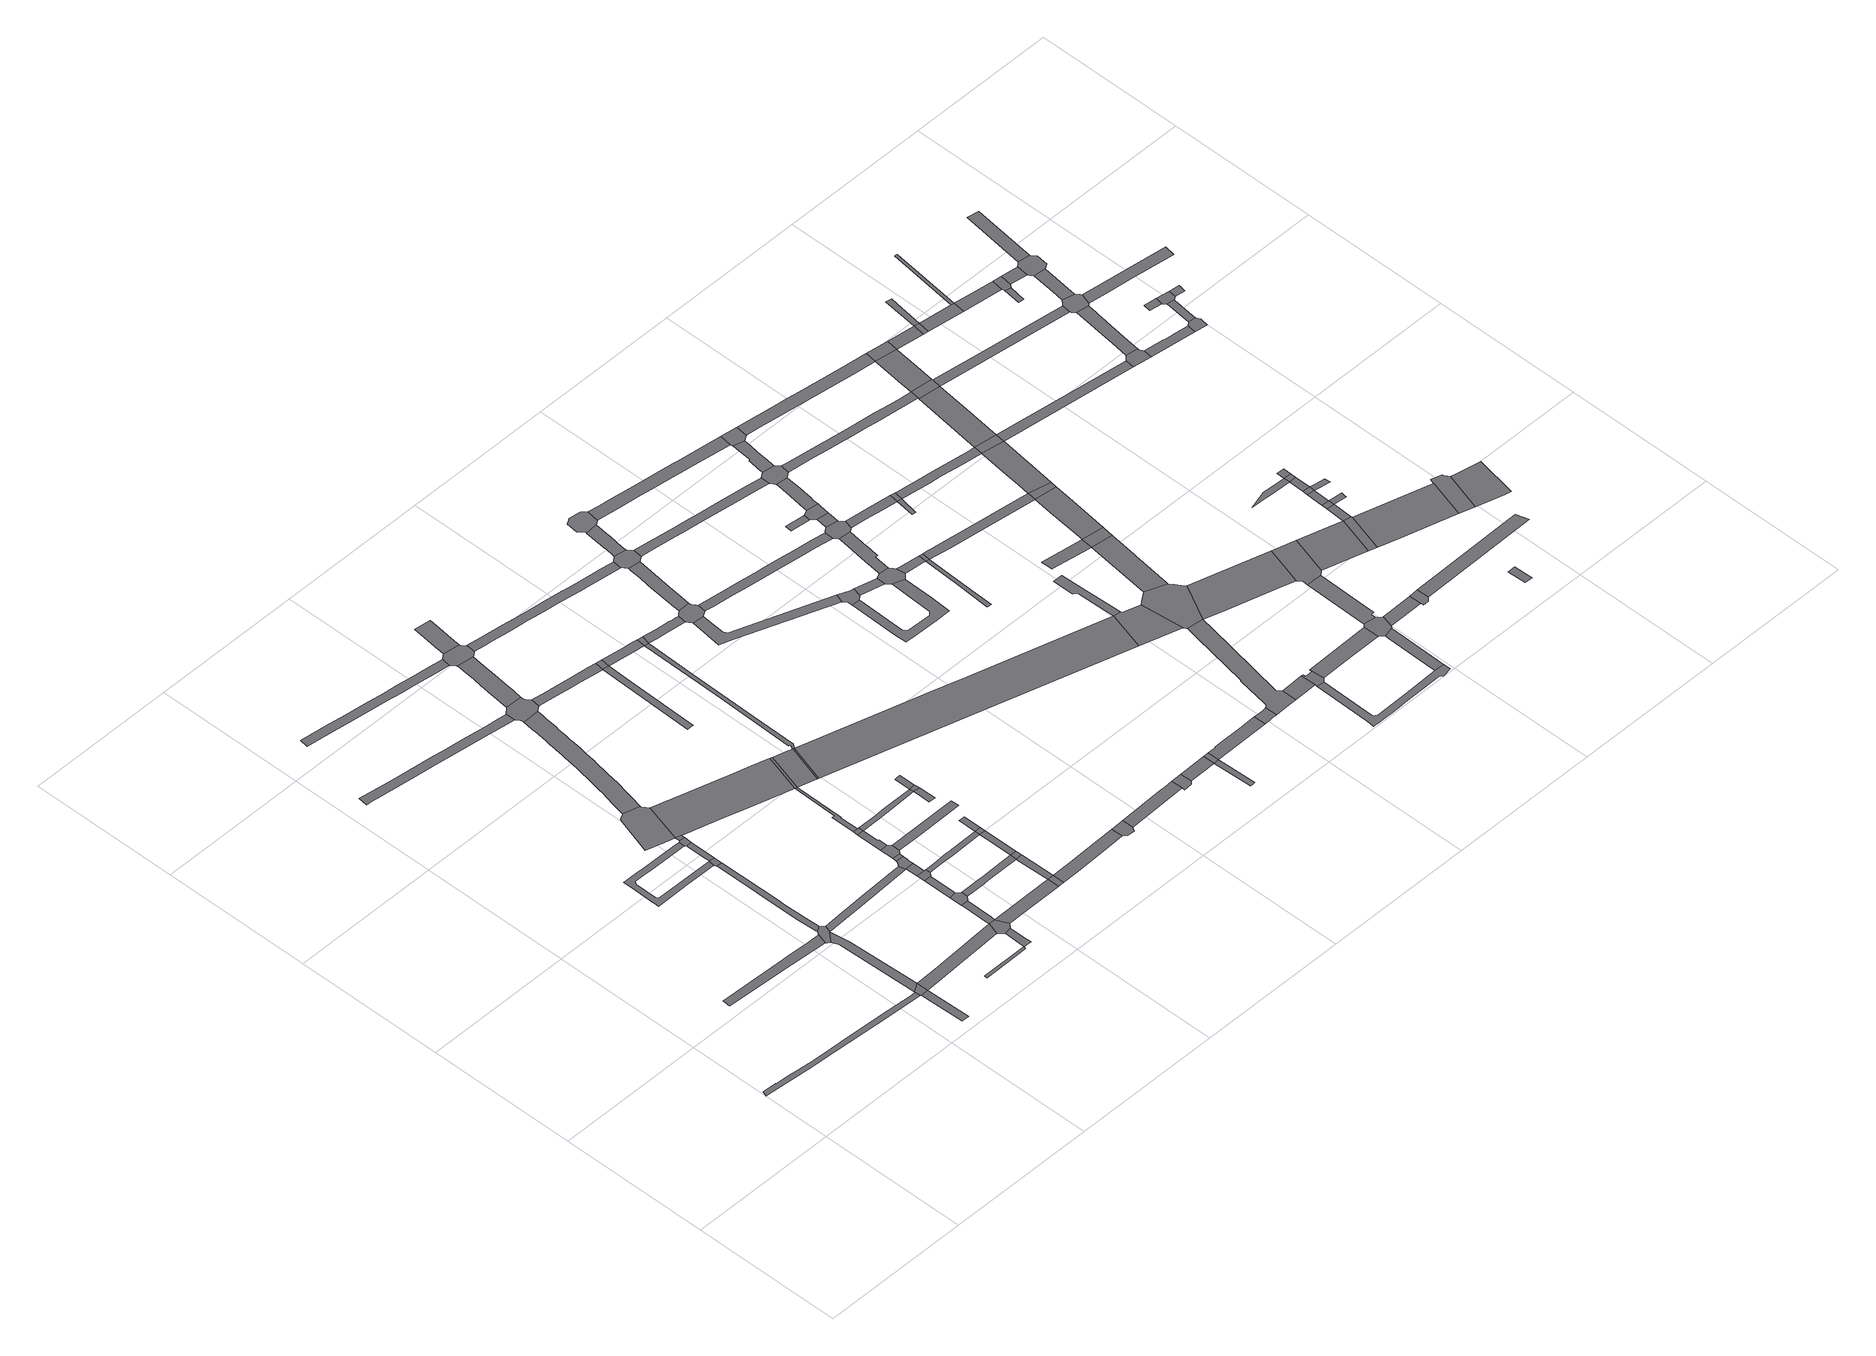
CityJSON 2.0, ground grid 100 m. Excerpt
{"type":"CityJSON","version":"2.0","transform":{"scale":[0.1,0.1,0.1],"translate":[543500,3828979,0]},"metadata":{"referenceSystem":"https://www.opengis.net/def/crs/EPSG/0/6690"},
"CityObjects":{
"road1":{"type":"Road","attributes":{"RoadStructureAttribute.sectionType":"1"},"geometry":[{"type":"MultiSurface","lod":"1","boundaries":[[[0,1,2,3,4,5,6,7,8,9,10,11,12,13,14,15,16,17,18]]]}]},
"road2":{"type":"Road","attributes":{"RoadStructureAttribute.sectionType":"1"},"geometry":[{"type":"MultiSurface","lod":"1","boundaries":[[[19,20,21,22,23,24,25,26,27]]]}]},
"road3":{"type":"Road","attributes":{"RoadStructureAttribute.sectionType":"1"},"geometry":[{"type":"MultiSurface","lod":"1","boundaries":[[[28,29,30,31]]]}]},
"road4":{"type":"Road","geometry":[{"type":"MultiSurface","lod":"1","boundaries":[[[32,33,18,17,29,28]]]}]},
"road5":{"type":"Road","attributes":{"RoadStructureAttribute.sectionType":"1"},"geometry":[{"type":"MultiSurface","lod":"1","boundaries":[[[34,35,36,37,33,32]]]}]},
"road6":{"type":"Road","geometry":[{"type":"MultiSurface","lod":"1","boundaries":[[[38,39,40,41,27,26,42,43,36,35,44]]]}]},
"road7":{"type":"Road","attributes":{"RoadStructureAttribute.sectionType":"1"},"geometry":[{"type":"MultiSurface","lod":"1","boundaries":[[[45,46,47,48,49,50,51,52,53,54,55,56,57,58,59,60,61,62,63,64,65,66,67]]]}]},
"road8":{"type":"Road","attributes":{"RoadStructureAttribute.sectionType":"1"},"geometry":[{"type":"MultiSurface","lod":"1","boundaries":[[[68,69,70,41,40,71,72,73,74]]]}]},
"road9":{"type":"Road","attributes":{"RoadStructureAttribute.sectionType":"1"},"geometry":[{"type":"MultiSurface","lod":"1","boundaries":[[[75,76,77,32,28,78,79,80]]]}]},
"road10":{"type":"Road","geometry":[{"type":"MultiSurface","lod":"1","boundaries":[[[57,56,81,82,68,74,83,84]]]}]},
"road11":{"type":"Road","attributes":{"RoadStructureAttribute.sectionType":"1"},"geometry":[{"type":"MultiSurface","lod":"1","boundaries":[[[85,86,87,88,89,90,91,92,93,94,95,96,97,98,99,100,101,102,103]]]}]},
"road12":{"type":"Road","attributes":{"RoadStructureAttribute.sectionType":"1"},"geometry":[{"type":"MultiSurface","lod":"1","boundaries":[[[104,105,106,107,108,109]]]}]},
"road13":{"type":"Road","attributes":{"RoadStructureAttribute.sectionType":"1"},"geometry":[{"type":"MultiSurface","lod":"1","boundaries":[[[110,111,112,113,84,83]]]}]},
"road14":{"type":"Road","geometry":[{"type":"MultiSurface","lod":"1","boundaries":[[[114,115,67,66,116,111,110,117]]]}]},
"road15":{"type":"Road","geometry":[{"type":"MultiSurface","lod":"1","boundaries":[[[118,119,120,121,122,123,124,125,126,127,128,129]]]}]},
"road16":{"type":"Road","attributes":{"RoadStructureAttribute.sectionType":"1"},"geometry":[{"type":"MultiSurface","lod":"1","boundaries":[[[125,130,131,114,117,132]]]}]},
"road17":{"type":"Road","attributes":{"RoadStructureAttribute.sectionType":"1"},"geometry":[{"type":"MultiSurface","lod":"1","boundaries":[[[133,134,135,44,35,136,137]]]}]},
"road18":{"type":"Road","attributes":{"RoadStructureAttribute.sectionType":"1"},"geometry":[{"type":"MultiSurface","lod":"1","boundaries":[[[138,139,140,141,142,109,143]]]}]},
"road19":{"type":"Road","geometry":[{"type":"MultiSurface","lod":"1","boundaries":[[[144,75,80,141,140,145]]]}]},
"road20":{"type":"Road","attributes":{"RoadStructureAttribute.sectionType":"1"},"geometry":[{"type":"MultiSurface","lod":"1","boundaries":[[[146,147,148,149,150,151,152,153,154,155,156,157,158,159,160,161,162,163,164]]]}]},
"road21":{"type":"Road","attributes":{"RoadStructureAttribute.sectionType":"1"},"geometry":[{"type":"MultiSurface","lod":"1","boundaries":[[[165,166,75,144,167,168]]]}]},
"road22":{"type":"Road","attributes":{"RoadStructureAttribute.sectionType":"1"},"geometry":[{"type":"MultiSurface","lod":"1","boundaries":[[[169,170,171,172,173,174,175,176,177,178,179,180,181,182,183,184,185,186,187,188,189,190,191,192,193,194,195,196,197,198,199,200,201,202,203,204,205,206,207,208,209,210,211,212,213,214,215,216,217,218,219,220,221,222,223,224,118,129]]]}]},
"road23":{"type":"Road","geometry":[{"type":"MultiSurface","lod":"1","boundaries":[[[225,226,165,168,227,228]]]}]},
"road24":{"type":"Road","attributes":{"RoadStructureAttribute.sectionType":"1"},"geometry":[{"type":"MultiSurface","lod":"1","boundaries":[[[229,230,226,225,231,232]]]}]},
"road25":{"type":"Road","geometry":[{"type":"MultiSurface","lod":"1","boundaries":[[[233,234,235,229,232,236]]]}]},
"road26":{"type":"Road","attributes":{"RoadStructureAttribute.sectionType":"1"},"geometry":[{"type":"MultiSurface","lod":"1","boundaries":[[[237,235,234,238]]]}]},
"road27":{"type":"Road","geometry":[{"type":"MultiSurface","lod":"1","boundaries":[[[239,240,133,137,237,238,241,242,243,244]]]}]},
"road28":{"type":"Road","attributes":{"RoadStructureAttribute.sectionType":"1"},"geometry":[{"type":"MultiSurface","lod":"1","boundaries":[[[245,246,247,248,249,250,251,252,253,254,126,125,132,255,256,257,258,259,260,261,262,263,264]]]}]},
"road29":{"type":"Road","attributes":{"RoadStructureAttribute.sectionType":"1"},"geometry":[{"type":"MultiSurface","lod":"1","boundaries":[[[265,239,244,266]]]}]},
"road30":{"type":"Road","attributes":{"RoadStructureAttribute.sectionType":"1"},"geometry":[{"type":"MultiSurface","lod":"1","boundaries":[[[267,268,269,144,145,270,271,272,273]]]}]},
"road31":{"type":"Road","geometry":[{"type":"MultiSurface","lod":"1","boundaries":[[[274,265,266,275,276,277]]]}]},
"road32":{"type":"Road","attributes":{"RoadStructureAttribute.sectionType":"1"},"geometry":[{"type":"MultiSurface","lod":"1","boundaries":[[[278,274,277,279,280,281]]]}]},
"road33":{"type":"Road","geometry":[{"type":"MultiSurface","lod":"1","boundaries":[[[282,283,278,281,284]]]}]},
"road34":{"type":"Road","geometry":[{"type":"MultiSurface","lod":"1","boundaries":[[[285,286,287,103,102,288,289,290,199,198,291,292,293,294,295,296,297]]]}]},
"road35":{"type":"Road","attributes":{"RoadStructureAttribute.sectionType":"1"},"geometry":[{"type":"MultiSurface","lod":"1","boundaries":[[[298,299,300,301,228,227,302,303,304,305,306]]]}]},
"road36":{"type":"Road","attributes":{"RoadStructureAttribute.sectionType":"1"},"geometry":[{"type":"MultiSurface","lod":"1","boundaries":[[[307,308,309,283,282,310,311,312]]]}]},
"road37":{"type":"Road","attributes":{"RoadStructureAttribute.sectionType":"1"},"geometry":[{"type":"MultiSurface","lod":"1","boundaries":[[[313,314,315,316,233,236,317,318,319]]]}]},
"road38":{"type":"Road","attributes":{"RoadStructureAttribute.sectionType":"1"},"geometry":[{"type":"MultiSurface","lod":"1","boundaries":[[[320,321,322,323,324,325,285,297,326,327,328,329,330]]]}]},
"road39":{"type":"Road","geometry":[{"type":"MultiSurface","lod":"1","boundaries":[[[331,273,272,332]]]}]},
"road40":{"type":"Road","attributes":{"RoadStructureAttribute.sectionType":"1"},"geometry":[{"type":"MultiSurface","lod":"1","boundaries":[[[305,273,331,333]]]}]},
"road41":{"type":"Road","attributes":{"RoadStructureAttribute.sectionType":"1"},"geometry":[{"type":"MultiSurface","lod":"1","boundaries":[[[334,335,336,337,276,275]]]}]},
"road42":{"type":"Road","attributes":{"RoadStructureAttribute.sectionType":"1"},"geometry":[{"type":"MultiSurface","lod":"1","boundaries":[[[338,339,284,281,340,341,342,343]]]}]},
"road43":{"type":"Road","geometry":[{"type":"MultiSurface","lod":"1","boundaries":[[[264,263,307,312,344]]]}]},
"road44":{"type":"Road","geometry":[{"type":"MultiSurface","lod":"1","boundaries":[[[306,305,333,345]]]}]},
"road45":{"type":"Road","geometry":[{"type":"MultiSurface","lod":"1","boundaries":[[[346,347,164,163,348,320,330,349,350,351,352,353,354,355]]]}]},
"road46":{"type":"Road","attributes":{"RoadStructureAttribute.sectionType":"1"},"geometry":[{"type":"MultiSurface","lod":"1","boundaries":[[[319,356,357,306,345,358,359]]]}]},
"road47":{"type":"Road","attributes":{"function":"3","RoadStructureAttribute.sectionType":"1"},"geometry":[{"type":"MultiSurface","lod":"1","boundaries":[[[360,361,362,344,312,363,364,365]]]}]},
"road48":{"type":"Road","attributes":{"RoadStructureAttribute.sectionType":"1"},"geometry":[{"type":"MultiSurface","lod":"1","boundaries":[[[366,367,368,369,294,293,370,371,372,373,374,375,376,377]]]}]},
"road49":{"type":"Road","geometry":[{"type":"MultiSurface","lod":"1","boundaries":[[[313,319,359,378]]]}]},
"road50":{"type":"Road","attributes":{"RoadStructureAttribute.sectionType":"1"},"geometry":[{"type":"MultiSurface","lod":"1","boundaries":[[[379,380,381,382,383,346,355,384,385,386,387]]]}]},
"road51":{"type":"Road","geometry":[{"type":"MultiSurface","lod":"1","boundaries":[[[388,389,390,313,378]]]}]},
"road52":{"type":"Road","geometry":[{"type":"MultiSurface","lod":"1","boundaries":[[[365,364,391,392]]]}]},
"road53":{"type":"Road","attributes":{"RoadStructureAttribute.sectionType":"1"},"geometry":[{"type":"MultiSurface","lod":"1","boundaries":[[[393,394,395,331,332,396,397,398]]]}]},
"road54":{"type":"Road","attributes":{"RoadStructureAttribute.sectionType":"1"},"geometry":[{"type":"MultiSurface","lod":"1","boundaries":[[[376,399,400,401,402,403]]]}]},
"road55":{"type":"Road"},
"road56":{"type":"Road","attributes":{"RoadStructureAttribute.sectionType":"1"},"geometry":[{"type":"MultiSurface","lod":"1","boundaries":[[[342,404,405,406,407,408]]]}]},
"road57":{"type":"Road","geometry":[{"type":"MultiSurface","lod":"1","boundaries":[[[409,410,343,342,408]]]}]},
"road58":{"type":"Road","geometry":[{"type":"MultiSurface","lod":"1","boundaries":[[[411,412,413,414,415,343,410]]]}]},
"road59":{"type":"Road","geometry":[{"type":"MultiSurface","lod":"1","boundaries":[[[377,376,403,416]]]}]},
"road60":{"type":"Road","attributes":{"RoadStructureAttribute.sectionType":"1"},"geometry":[{"type":"MultiSurface","lod":"1","boundaries":[[[417,418,419,420,421,365,392,422,423,424,425]]]}]},
"road61":{"type":"Road","attributes":{"RoadStructureAttribute.sectionType":"1"},"geometry":[{"type":"MultiSurface","lod":"1","boundaries":[[[426,427,428,429,416,403,430,431,432,433,434,417,435]]]}]},
"road62":{"type":"Road","geometry":[{"type":"MultiSurface","lod":"1","boundaries":[[[436,437,393,398,438,439,440]]]}]},
"road63":{"type":"Road","attributes":{"RoadStructureAttribute.sectionType":"1"},"geometry":[{"type":"MultiSurface","lod":"1","boundaries":[[[441,442,443,444,445,446,447,448,449,450,451,352,351,452,453,454,455,456,457,458,459,460,461,462,463,464,465]]]}]},
"road64":{"type":"Road","geometry":[{"type":"MultiSurface","lod":"1","boundaries":[[[435,417,425,466]]]}]},
"road65":{"type":"Road","attributes":{"RoadStructureAttribute.sectionType":"1"},"geometry":[{"type":"MultiSurface","lod":"1","boundaries":[[[467,468,469,470,436,440,471,472]]]}]},
"road66":{"type":"Road","attributes":{"RoadStructureAttribute.sectionType":"1"},"geometry":[{"type":"MultiSurface","lod":"1","boundaries":[[[473,474,475,476,477,478,479,466,425,480,481,482,483,484,485,486]]]}]},
"road67":{"type":"Road","geometry":[{"type":"MultiSurface","lod":"1","boundaries":[[[487,488,489,490,491,492,486,485,493,494,495,496,497,498]]]}]},
"road68":{"type":"Road","geometry":[{"type":"MultiSurface","lod":"1","boundaries":[[[499,467,472,500,501,502,503,504]]]}]},
"road69":{"type":"Road","attributes":{"function":"3","RoadStructureAttribute.sectionType":"1"},"geometry":[{"type":"MultiSurface","lod":"1","boundaries":[[[505,506,507,508,509,510,511,392,391,512,513,514,515,516,517]]]}]},
"road70":{"type":"Road","attributes":{"RoadStructureAttribute.sectionType":"1"},"geometry":[{"type":"MultiSurface","lod":"1","boundaries":[[[518,519,520,521,522,523,524,525,491,490,526,527,528,529,530,531,532]]]}]},
"road71":{"type":"Road","attributes":{"RoadStructureAttribute.sectionType":"1"},"geometry":[{"type":"MultiSurface","lod":"1","boundaries":[[[533,499,504,534]]]}]},
"road72":{"type":"Road","attributes":{"RoadStructureAttribute.sectionType":"1"},"geometry":[{"type":"MultiSurface","lod":"1","boundaries":[[[493,535,536,537,538,539,540,541,494]]]}]},
"road73":{"type":"Road","geometry":[{"type":"MultiSurface","lod":"1","boundaries":[[[542,543,465,464,544,545,518,532,546,547,548]]]}]},
"road74":{"type":"Road","attributes":{"RoadStructureAttribute.sectionType":"1"},"geometry":[{"type":"MultiSurface","lod":"1","boundaries":[[[549,550,551,552,534]]]}]},
"road75":{"type":"Road","geometry":[{"type":"MultiSurface","lod":"1","boundaries":[[[553,533,534,552]]]}]},
"road76":{"type":"Road","attributes":{"RoadStructureAttribute.sectionType":"1"},"geometry":[{"type":"MultiSurface","lod":"1","boundaries":[[[554,555,556,557,558,559,560,561,562,563,564,565,542,548]]]}]},
"road77":{"type":"Road","geometry":[{"type":"MultiSurface","lod":"1","boundaries":[[[566,567,568,569,570,571,561,560,572,573,574,575]]]}]},
"road78":{"type":"Road","attributes":{"RoadStructureAttribute.sectionType":"1"},"geometry":[{"type":"MultiSurface","lod":"1","boundaries":[[[576,577,578,579,580,581,582,583,498,497,584,585,586,587,588,589,590,591,592,593,594]]]}]},
"road79":{"type":"Road","attributes":{"RoadStructureAttribute.sectionType":"1"},"geometry":[{"type":"MultiSurface","lod":"1","boundaries":[[[595,596,597,598,599,600,553,552,601,602,603]]]}]},
"road80":{"type":"Road","geometry":[{"type":"MultiSurface","lod":"1","boundaries":[[[604,538,537,605,606,607,608,609]]]}]},
"road81":{"type":"Road","attributes":{"RoadStructureAttribute.sectionType":"1"},"geometry":[{"type":"MultiSurface","lod":"1","boundaries":[[[606,610,611,612,613,614,615,616,617,618,619,620,621,622,607]]]}]},
"road82":{"type":"Road","attributes":{"RoadStructureAttribute.sectionType":"1"},"geometry":[{"type":"MultiSurface","lod":"1","boundaries":[[[609,608,623,624]]]}]},
"road83":{"type":"Road","attributes":{"RoadStructureAttribute.sectionType":"1"},"geometry":[{"type":"MultiSurface","lod":"1","boundaries":[[[625,626,627,628,629,630,631,547,546,632,633,634,635,636,637,638,639,640,641]]]}]},
"road84":{"type":"Road","geometry":[{"type":"MultiSurface","lod":"1","boundaries":[[[642,643,603,602,644,645,646,647]]]}]},
"road85":{"type":"Road","geometry":[{"type":"MultiSurface","lod":"1","boundaries":[[[648,624,623,617,616,649,650,651,652,653,654,655,656]]]}]},
"road86":{"type":"Road","attributes":{"RoadStructureAttribute.sectionType":"1"},"geometry":[{"type":"MultiSurface","lod":"1","boundaries":[[[657,658,659,660,661,662,663,648,656,664,665,666,667,668,669,670,671,672]]]}]},
"road87":{"type":"Road","attributes":{"RoadStructureAttribute.sectionType":"1"},"geometry":[{"type":"MultiSurface","lod":"1","boundaries":[[[673,674,675,676,677,678,679,680,574,573,681,682,683,684,685,686,687]]]}]},
"road88":{"type":"Road","attributes":{"RoadStructureAttribute.sectionType":"1"},"geometry":[{"type":"MultiSurface","lod":"1","boundaries":[[[688,689,690,691,692,693,694]]]}]},
"road89":{"type":"Road","attributes":{"RoadStructureAttribute.sectionType":"1"},"geometry":[{"type":"MultiSurface","lod":"1","boundaries":[[[695,652,651,696,697,698,699,700,701]]]}]},
"road90":{"type":"Road","geometry":[{"type":"MultiSurface","lod":"1","boundaries":[[[702,703,704,705]]]}]},
"road91":{"type":"Road","geometry":[{"type":"MultiSurface","lod":"1","boundaries":[[[706,707,594,593,708,657,672,709,710,711,712,713]]]}]},
"road92":{"type":"Road","geometry":[{"type":"MultiSurface","lod":"1","boundaries":[[[701,700,688,694,714]]]}]},
"road93":{"type":"Road","attributes":{"RoadStructureAttribute.sectionType":"1"},"geometry":[{"type":"MultiSurface","lod":"1","boundaries":[[[715,706,713,716,717]]]}]},
"road94":{"type":"Road","attributes":{"RoadStructureAttribute.sectionType":"1"},"geometry":[{"type":"MultiSurface","lod":"1","boundaries":[[[718,719,720,721,722,723,724,642,647,725,726,727,728,729,730,731,732]]]}]},
"road95":{"type":"Road","attributes":{"RoadStructureAttribute.sectionType":"1"},"geometry":[{"type":"MultiSurface","lod":"1","boundaries":[[[733,727,726,734,735]]]}]},
"road96":{"type":"Road","geometry":[{"type":"MultiSurface","lod":"1","boundaries":[[[736,705,704,715,717,737,738]]]}]},
"road97":{"type":"Road","geometry":[{"type":"MultiSurface","lod":"1","boundaries":[[[517,516,515,739,740,741,742,743]]]}]},
"road98":{"type":"Road","attributes":{"RoadStructureAttribute.sectionType":"1"},"geometry":[{"type":"MultiSurface","lod":"1","boundaries":[[[744,745,746,736,738,747,748,749,750]]]}]},
"road99":{"type":"Road","geometry":[{"type":"MultiSurface","lod":"1","boundaries":[[[751,752,753,754,733,735,755,756,757,758]]]}]},
"road100":{"type":"Road","attributes":{"RoadStructureAttribute.sectionType":"1"},"geometry":[{"type":"MultiSurface","lod":"1","boundaries":[[[759,760,761,762,763,764,517,743]]]}]},
"road101":{"type":"Road","attributes":{"RoadStructureAttribute.sectionType":"1"},"geometry":[{"type":"MultiSurface","lod":"1","boundaries":[[[765,711,710,766,767,768,769,770]]]}]},
"road102":{"type":"Road","geometry":[{"type":"MultiSurface","lod":"1","boundaries":[[[771,772,773,641,640,774,775,744,750,776,777,778,779,780,781]]]}]},
"road103":{"type":"Road","attributes":{"RoadStructureAttribute.sectionType":"1"},"geometry":[{"type":"MultiSurface","lod":"1","boundaries":[[[782,783,784,785,786,787,788,789,771,781,790,791,792,793,794,795]]]}]},
"road104":{"type":"Road","attributes":{"RoadStructureAttribute.sectionType":"1"},"geometry":[{"type":"MultiSurface","lod":"1","boundaries":[[[755,796,797,798,799,800,801,802,803,804,805,806,807,808,809,810,811,812,813,756]]]}]},
"road105":{"type":"Road","geometry":[{"type":"MultiSurface","lod":"1","boundaries":[[[814,815,816,741,740,817,718,732,818,819,820,821]]]}]},
"road106":{"type":"Road","geometry":[{"type":"MultiSurface","lod":"1","boundaries":[[[769,822,823,824,825]]]}]},
"road107":{"type":"Road","geometry":[{"type":"MultiSurface","lod":"1","boundaries":[[[770,769,825,826]]]}]},
"road108":{"type":"Road","attributes":{"RoadStructureAttribute.sectionType":"1"},"geometry":[{"type":"MultiSurface","lod":"1","boundaries":[[[827,828,829,830,831,714,694,832,833,834,835,836,837,838]]]}]},
"road109":{"type":"Road","geometry":[{"type":"MultiSurface","lod":"1","boundaries":[[[687,686,839,840,782,795,841,842,843]]]}]},
"road110":{"type":"Road","attributes":{"RoadStructureAttribute.sectionType":"1"},"geometry":[{"type":"MultiSurface","lod":"1","boundaries":[[[844,845,846,847,848,849,850,851,852,853]]]}]},
"road111":{"type":"Road","attributes":{"RoadStructureAttribute.sectionType":"1"},"geometry":[{"type":"MultiSurface","lod":"1","boundaries":[[[854,751,758,855,856,857]]]}]},
"road112":{"type":"Road","attributes":{"RoadStructureAttribute.sectionType":"1"},"geometry":[{"type":"MultiSurface","lod":"1","boundaries":[[[852,814,821,858,859,860,861]]]}]},
"road113":{"type":"Road","geometry":[{"type":"MultiSurface","lod":"1","boundaries":[[[853,852,861,862,863]]]}]},
"road114":{"type":"Road","attributes":{"RoadStructureAttribute.sectionType":"1"},"geometry":[{"type":"MultiSurface","lod":"1","boundaries":[[[864,865,866,867,868,869,809,808]]]}]},
"road115":{"type":"Road","attributes":{"function":"3","RoadStructureAttribute.sectionType":"1"},"geometry":[{"type":"MultiSurface","lod":"1","boundaries":[[[818,732,870,871,872,873]]]}]},
"road116":{"type":"Road","attributes":{"RoadStructureAttribute.sectionType":"1"},"geometry":[{"type":"MultiSurface","lod":"1","boundaries":[[[874,875,876,877,878,826,825,879,880,881,882,883,884,885,886]]]}]},
"road117":{"type":"Road","geometry":[{"type":"MultiSurface","lod":"1","boundaries":[[[887,888,854,857,889,890,867,866,891,892,893]]]}]},
"road118":{"type":"Road","attributes":{"RoadStructureAttribute.sectionType":"1"},"geometry":[{"type":"MultiSurface","lod":"1","boundaries":[[[837,894,895,896,863,862,897,898]]]}]},
"road119":{"type":"Road","attributes":{"RoadStructureAttribute.sectionType":"1"},"geometry":[{"type":"MultiSurface","lod":"1","boundaries":[[[899,900,901,902,903,904,905,779,778,906,907,908,909,910,911,912,913,914,915,916,917]]]}]},
"road120":{"type":"Road","attributes":{"RoadStructureAttribute.sectionType":"1"},"geometry":[{"type":"MultiSurface","lod":"1","boundaries":[[[918,919,887,893,920,921,922]]]}]},
"road121":{"type":"Road","geometry":[{"type":"MultiSurface","lod":"1","boundaries":[[[838,837,898,923]]]}]},
"road122":{"type":"Road","attributes":{"RoadStructureAttribute.sectionType":"1"},"geometry":[{"type":"MultiSurface","lod":"1","boundaries":[[[924,892,891,925,926]]]}]},
"road123":{"type":"Road","attributes":{"RoadStructureAttribute.sectionType":"1"},"geometry":[{"type":"MultiSurface","lod":"1","boundaries":[[[927,928,929,930,931,932,933,934,935,843,842,936,937,938,939,940,941,942,943,944]]]}]},
"road124":{"type":"Road","attributes":{"RoadStructureAttribute.sectionType":"1"},"geometry":[{"type":"MultiSurface","lod":"1","boundaries":[[[885,945,946,947,948,949,950,951,838,923,952,953]]]}]},
"road125":{"type":"Road","geometry":[{"type":"MultiSurface","lod":"1","boundaries":[[[873,872,954,918,922,955,956,957,958]]]}]},
"road126":{"type":"Road","geometry":[{"type":"MultiSurface","lod":"1","boundaries":[[[886,885,953,959]]]}]},
"road127":{"type":"Road","geometry":[{"type":"MultiSurface","lod":"1","boundaries":[[[960,924,926,961,962,963,964,965]]]}]},
"road128":{"type":"Road","attributes":{"RoadStructureAttribute.sectionType":"1"},"geometry":[{"type":"MultiSurface","lod":"1","boundaries":[[[966,886,959,967,968]]]}]},
"road129":{"type":"Road","attributes":{"function":"3","RoadStructureAttribute.sectionType":"1"},"geometry":[{"type":"MultiSurface","lod":"1","boundaries":[[[958,957,969,970]]]}]},
"road130":{"type":"Road","geometry":[{"type":"MultiSurface","lod":"1","boundaries":[[[917,916,966,968,971,972]]]}]},
"road131":{"type":"Road","geometry":[{"type":"MultiSurface","lod":"1","boundaries":[[[970,969,973,974,975]]]}]},
"road132":{"type":"Road","attributes":{"RoadStructureAttribute.sectionType":"1"},"geometry":[{"type":"MultiSurface","lod":"1","boundaries":[[[943,976,977,917,972,978,979,980]]]}]},
"road133":{"type":"Road","attributes":{"RoadStructureAttribute.sectionType":"1"},"geometry":[{"type":"MultiSurface","lod":"1","boundaries":[[[981,982,983,984,985,986,987,988]]]}]},
"road134":{"type":"Road","geometry":[{"type":"MultiSurface","lod":"1","boundaries":[[[944,943,980,989]]]}]},
"road135":{"type":"Road","attributes":{"RoadStructureAttribute.sectionType":"1"},"geometry":[{"type":"MultiSurface","lod":"1","boundaries":[[[990,970,975,991]]]}]},
"road136":{"type":"Road","geometry":[{"type":"MultiSurface","lod":"1","boundaries":[[[992,993,994,995]]]}]},
"road137":{"type":"Road","geometry":[{"type":"MultiSurface","lod":"1","boundaries":[[[996,990,991,997,998]]]}]},
"road138":{"type":"Road","attributes":{"RoadStructureAttribute.sectionType":"1"},"geometry":[{"type":"MultiSurface","lod":"1","boundaries":[[[999,960,965,1000,1001]]]}]},
"road139":{"type":"Road","attributes":{"RoadStructureAttribute.sectionType":"1"},"geometry":[{"type":"MultiSurface","lod":"1","boundaries":[[[1002,996,998,1003,1004]]]}]},
"road140":{"type":"Road","geometry":[{"type":"MultiSurface","lod":"1","boundaries":[[[1005,1002,1004,1006,1007]]]}]},
"road141":{"type":"Road","geometry":[{"type":"MultiSurface","lod":"1","boundaries":[[[1008,1009,1010,1011,1012,1013,997,991]]]}]},
"road142":{"type":"Road","attributes":{"RoadStructureAttribute.sectionType":"1"},"geometry":[{"type":"MultiSurface","lod":"1","boundaries":[[[959,953,1014,1015]]]}]},
"road143":{"type":"Road","attributes":{"RoadStructureAttribute.sectionType":"1"},"geometry":[{"type":"MultiSurface","lod":"1","boundaries":[[[987,1005,1007,1016]]]}]},
"road144":{"type":"Road","attributes":{"RoadStructureAttribute.sectionType":"1"},"geometry":[{"type":"MultiSurface","lod":"1","boundaries":[[[988,987,1016,1017]]]}]},
"road145":{"type":"Road","geometry":[{"type":"MultiSurface","lod":"1","boundaries":[[[1018,1019,1020,988,1017]]]}]},
"road146":{"type":"Road","attributes":{"RoadStructureAttribute.sectionType":"1"},"geometry":[{"type":"MultiSurface","lod":"1","boundaries":[[[1021,989,980,1022,1023]]]}]},
"road147":{"type":"Road","attributes":{"function":"3","RoadStructureAttribute.sectionType":"1"},"geometry":[{"type":"MultiSurface","lod":"1","boundaries":[[[974,973,1024,1025,1026]]]}]},
"road148":{"type":"Road","geometry":[{"type":"MultiSurface","lod":"1","boundaries":[[[1027,1028,1029,1030,1031,1032,1006,1004]]]}]},
"road149":{"type":"Road","geometry":[{"type":"MultiSurface","lod":"1","boundaries":[[[1023,1022,1033,1034]]]}]},
"road150":{"type":"Road","attributes":{"RoadStructureAttribute.sectionType":"1"},"geometry":[{"type":"MultiSurface","lod":"1","boundaries":[[[1035,1036,1037,1038,1039,1023,1034]]]}]},
"road151":{"type":"Road","attributes":{"RoadStructureAttribute.sectionType":"1"},"geometry":[{"type":"MultiSurface","lod":"1","boundaries":[[[1040,1041,971,968,1042,1043]]]}]},
"road152":{"type":"Road","geometry":[{"type":"MultiSurface","lod":"1","boundaries":[[[1044,1034,1033,1045,1046,1047]]]}]},
"road153":{"type":"Road","geometry":[{"type":"MultiSurface","lod":"1","boundaries":[[[1048,1049,1026,1025,1050,1051,1052,1053,1054]]]}]},
"road154":{"type":"Road","geometry":[{"type":"MultiSurface","lod":"1","boundaries":[[[1055,1056,1051,1050,1057,1058,1059]]]}]},
"road155":{"type":"Road","geometry":[{"type":"MultiSurface","lod":"1","boundaries":[[[1060,1061,1015,1014,1062,1063,1064,1065,1066]]]}]},
"road156":{"type":"Road","attributes":{"RoadStructureAttribute.sectionType":"1"},"geometry":[{"type":"MultiSurface","lod":"1","boundaries":[[[1067,1047,1046,1068]]]}]},
"road157":{"type":"Road","attributes":{"RoadStructureAttribute.sectionType":"1"},"geometry":[{"type":"MultiSurface","lod":"1","boundaries":[[[1069,1070,1071,1072,1046,1045,1073,1074]]]}]},
"road158":{"type":"Road","attributes":{"RoadStructureAttribute.sectionType":"1"},"geometry":[{"type":"MultiSurface","lod":"1","boundaries":[[[1075,1076,1060,1066,1077,1078,1079,1080,1081,1082,1083]]]}]},
"road159":{"type":"Road","geometry":[{"type":"MultiSurface","lod":"1","boundaries":[[[1084,1085,1086,1087,1088,1089]]]}]},
"road160":{"type":"Road","geometry":[{"type":"MultiSurface","lod":"1","boundaries":[[[1074,1073,1090,1084,1089,1091,1092]]]}]},
"road161":{"type":"Road","attributes":{"RoadStructureAttribute.sectionType":"1"},"geometry":[{"type":"MultiSurface","lod":"1","boundaries":[[[1093,1094,1095,1096,1063,1062,1097,1098]]]}]},
"road162":{"type":"Road","geometry":[{"type":"MultiSurface","lod":"1","boundaries":[[[1099,1100,1043,1042,1101,1075,1083,1102,1103,1104,1105,1106]]]}]},
"road163":{"type":"Road","attributes":{"RoadStructureAttribute.sectionType":"1"},"geometry":[{"type":"MultiSurface","lod":"1","boundaries":[[[1107,1108,1092,1091,1109,1110,1111]]]}]},
"road164":{"type":"Road","attributes":{"RoadStructureAttribute.sectionType":"1"},"geometry":[{"type":"MultiSurface","lod":"1","boundaries":[[[1112,1113,1099,1106,1114]]]}]},
"road165":{"type":"Road","geometry":[{"type":"MultiSurface","lod":"1","boundaries":[[[1115,1098,1097,1116,1117,1118]]]}]},
"road166":{"type":"Road","geometry":[{"type":"MultiSurface","lod":"1","boundaries":[[[1119,1120,1111,1110,1112,1114,1121,1122,1123,1124]]]}]},
"road167":{"type":"Road","attributes":{"RoadStructureAttribute.sectionType":"1"},"geometry":[{"type":"MultiSurface","lod":"1","boundaries":[[[1125,1126,1127,1128]]]}]},
"road168":{"type":"Road","attributes":{"RoadStructureAttribute.sectionType":"1"},"geometry":[{"type":"MultiSurface","lod":"1","boundaries":[[[1129,1115,1118,1130]]]}]},
"road169":{"type":"Road","geometry":[{"type":"MultiSurface","lod":"1","boundaries":[[[1128,1127,1129,1130,1131,1132]]]}]},
"road170":{"type":"Road","attributes":{"RoadStructureAttribute.sectionType":"1"},"geometry":[{"type":"MultiSurface","lod":"1","boundaries":[[[1133,1119,1124,1134]]]}]},
"road171":{"type":"Road","attributes":{"RoadStructureAttribute.sectionType":"1"},"geometry":[{"type":"MultiSurface","lod":"1","boundaries":[[[1103,1102,1135,1136,1137,1138,1139]]]}]},
"road172":{"type":"Road","geometry":[{"type":"MultiSurface","lod":"1","boundaries":[[[1140,1141,1132,1131]]]}]}
},
"vertices":[
[1124,414,0],[944,425,0],[767,436,0],[643,443,0],[512,450,0],[361,458,0],[346,459,0],[252,467,0],[204,473,0],[110,480,0],[109,483,0],[15,489,0],[6,455,0],[57,451,0],[340,426,0],[510,416,0],[930,391,0],[1150,380,0],[1148,415,0],
[1026,1108,0],[863,1114,0],[797,1116,0],[425,1129,0],[375,1131,0],[372,1079,0],[843,1052,0],[1087,1035,0],[1108,1105,0],
[1206,376,0],[1156,372,0],[1165,75,0],[1215,76,0],
[1205,454,0],[1148,418,0],
[1184,945,0],[1165,1078,0],[1111,1014,0],[1133,973,0],
[1164,1139,0],[1159,1145,0],[1156,1148,0],[1123,1127,0],[1091,1031,0],[1095,1027,0],[1180,1121,0],
[1053,2153,0],[832,2157,0],[787,2157,0],[695,2158,0],[667,2158,0],[667,2107,0],[665,1953,0],[665,1937,0],[665,1923,0],[665,1893,0],[902,1893,0],[1102,1892,0],[1109,1932,0],[714,1936,0],[702,1953,0],[703,2098,0],[709,2107,0],[717,2118,0],[787,2117,0],[832,2116,0],[1052,2113,0],[1100,2112,0],[1104,2152,0],
[1113,1874,0],[1114,1279,0],[1122,1136,0],[1151,1272,0],[1149,1422,0],[1149,1436,0],[1147,1874,0],
[1811,484,0],[1400,463,0],[1397,463,0],[1573,394,0],[1594,396,0],[1786,406,0],
[1110,1879,0],[1113,1875,0],[1147,1932,0],[1112,1932,0],
[1121,3527,0],[1021,3539,0],[866,3560,0],[746,3576,0],[637,3591,0],[535,3604,0],[392,3623,0],[313,3633,0],[144,3656,0],[136,3595,0],[172,3591,0],[243,3582,0],[359,3567,0],[482,3551,0],[617,3533,0],[779,3513,0],[942,3490,0],[1170,3459,0],[1168,3521,0],
[1501,226,0],[1500,216,0],[1499,206,0],[1500,206,0],[1806,209,0],[1816,225,0],
[1146,2103,0],[1111,2101,0],[1111,2088,0],[1112,1957,0],
[1112,2158,0],[1110,2157,0],[1109,2104,0],[1149,2156,0],
[1049,2528,0],[1045,2526,0],[1024,2514,0],[1006,2504,0],[930,2245,0],[1049,2210,0],[1062,2206,0],[1113,2192,0],[1183,2452,0],[1157,2494,0],[1156,2496,0],[1157,2499,0],
[1113,2187,0],[1112,2167,0],[1150,2182,0],
[1794,1152,0],[1489,1139,0],[1242,1126,0],[1462,1091,0],[1804,1109,0],
[1868,253,0],[1868,260,0],[1864,378,0],[1819,370,0],[1816,235,0],[1868,224,0],
[1856,485,0],[1890,407,0],
[1128,4081,0],[1025,4095,0],[927,4109,0],[920,4110,0],[828,4121,0],[696,4139,0],[564,4157,0],[448,4173,0],[249,4199,0],[240,4141,0],[373,4123,0],[509,4104,0],[661,4085,0],[796,4067,0],[897,4053,0],[1004,4038,0],[1130,4022,0],[1231,4008,0],[1239,4068,0],
[1812,693,0],[1812,680,0],[1858,515,0],[1859,692,0],
[1160,2516,0],[1165,2532,0],[1169,2547,0],[1172,2560,0],[1179,2597,0],[1190,2651,0],[1197,2685,0],[1202,2708,0],[1204,2718,0],[1211,2757,0],[1218,2801,0],[1225,2842,0],[1232,2882,0],[1239,2915,0],[1240,2921,0],[1245,2959,0],[1245,2960,0],[1251,3001,0],[1251,3004,0],[1256,3035,0],[1258,3045,0],[1267,3106,0],[1270,3136,0],[1275,3173,0],[1283,3235,0],[1287,3255,0],[1290,3282,0],[1296,3340,0],[1301,3372,0],[1305,3413,0],[1192,3408,0],[1189,3376,0],[1184,3340,0],[1182,3311,0],[1178,3285,0],[1174,3248,0],[1172,3230,0],[1166,3189,0],[1160,3142,0],[1159,3133,0],[1156,3103,0],[1152,3077,0],[1149,3061,0],[1144,3027,0],[1138,2990,0],[1130,2942,0],[1124,2903,0],[1117,2861,0],[1115,2849,0],[1108,2812,0],[1105,2791,0],[1100,2768,0],[1095,2741,0],[1090,2719,0],[1081,2675,0],[1068,2616,0],
[1858,785,0],[1812,780,0],[1883,720,0],[1883,763,0],
[1811,972,0],[1812,854,0],[1858,798,0],[1858,973,0],
[1876,1028,0],[1864,1028,0],[1810,1027,0],[1877,995,0],
[1810,1109,0],[1863,1110,0],
[1816,1187,0],[1815,1185,0],[1863,1127,0],[1863,1153,0],[1867,1153,0],[1867,1187,0],
[1905,2243,0],[1803,2272,0],[1673,2309,0],[1612,2327,0],[1594,2332,0],[1591,2333,0],[1326,2409,0],[1295,2419,0],[1288,2421,0],[1245,2434,0],[1151,2181,0],[1428,2101,0],[1512,2076,0],[1564,2061,0],[1762,2004,0],[1805,1991,0],[1828,1984,0],[1838,1982,0],[1841,1981,0],[1915,2240,0],
[1817,1216,0],[1867,1215,0],
[2262,489,0],[2059,487,0],[1881,486,0],[1991,408,0],[2060,409,0],[2284,411,0],[2283,489,0],
[1817,1310,0],[1887,1235,0],[1886,1290,0],[1867,1310,0],
[1818,1483,0],[1867,1372,0],[1860,1373,0],[1859,1482,0],
[1851,1515,0],[1818,1514,0],[1858,1515,0],
[1211,3556,0],[1205,3551,0],[1173,3525,0],[1177,3451,0],[1191,3433,0],[1195,3429,0],[1310,3416,0],[1339,3436,0],[1340,3436,0],[1346,3497,0],[1323,3526,0],[1320,3530,0],[1322,3555,0],
[2132,765,0],[2057,764,0],[2032,764,0],[1918,763,0],[2018,721,0],[2057,722,0],[2154,723,0],[2276,724,0],[2280,767,0],
[1841,1979,0],[1837,1677,0],[1819,1677,0],[1847,1640,0],[1854,1642,0],[1856,1976,0],
[2278,1036,0],[2054,1032,0],[2050,1032,0],[1945,1029,0],[1973,996,0],[2055,997,0],[2278,999,0],
[1260,3972,0],[1257,3948,0],[1252,3898,0],[1244,3835,0],[1236,3774,0],[1227,3689,0],[1330,3620,0],[1337,3688,0],[1349,3777,0],[1360,3875,0],[1370,3959,0],
[2323,490,0],[2324,411,0],
[2322,724,0],
[2052,1236,0],[2362,1238,0],[2362,1293,0],[2051,1291,0],
[2049,1517,0],[1989,1516,0],[1993,1485,0],[2050,1486,0],[2271,1491,0],[2270,1519,0],
[1930,2236,0],
[2321,767,0],
[1274,4093,0],[1268,4089,0],[1256,3978,0],[1375,3963,0],[1400,3983,0],[1402,3985,0],[1408,4045,0],[1406,4046,0],[1387,4071,0],[1382,4078,0],
[2278,998,0],[2279,955,0],[2320,970,0],[2320,999,0],
[2042,2203,0],[2025,2208,0],[1959,2227,0],[1868,1973,0],[1979,1941,0],[2054,2199,0],
[1742,3445,0],[1628,3459,0],[1533,3472,0],[1454,3483,0],[1395,3430,0],[1468,3419,0],[1561,3407,0],[1633,3398,0],[1715,3386,0],[1772,3379,0],[1785,3377,0],[1793,3437,0],
[2320,1037,0],
[1302,4338,0],[1300,4313,0],[1293,4256,0],[1286,4195,0],[1282,4163,0],[1391,4150,0],[1394,4174,0],[1399,4218,0],[1411,4324,0],
[2319,1157,0],[2299,1157,0],[2279,1156,0],
[1988,1938,0],[2063,2197,0],
[2803,504,0],[2509,494,0],[2446,492,0],[2441,413,0],[2650,421,0],[2806,427,0],
[1770,2721,0],[1791,2721,0],[1812,2720,0],[1824,3211,0],[1827,3372,0],
[2271,1485,0],[2272,1374,0],[2294,1374,0],[2317,1374,0],[2314,1486,0],
[2313,1506,0],[2312,1526,0],
[2309,1633,0],[2309,1634,0],[2289,1633,0],[2269,1631,0],[2270,1525,0],
[1834,3432,0],
[2075,3336,0],[2070,2791,0],[2056,2232,0],[2068,2232,0],[2055,2200,0],[2084,2224,0],[2088,2529,0],[2096,2994,0],[2105,3334,0],
[2054,3403,0],[2031,3406,0],[1990,3411,0],[1899,3424,0],[1830,3371,0],[1915,3359,0],[2031,3344,0],[2055,3341,0],[2075,3338,0],[2083,3399,0],
[2895,507,0],[2881,506,0],[2829,407,0],[2879,403,0],[2895,430,0],
[2356,3919,0],[2253,3931,0],[2171,3943,0],[2084,3955,0],[2081,3955,0],[2025,3963,0],[1935,3975,0],[1821,3990,0],[1743,4000,0],[1658,4012,0],[1510,4032,0],[1472,3976,0],[1536,3968,0],[1644,3953,0],[1751,3939,0],[1754,3939,0],[1887,3921,0],[1892,3920,0],[2012,3905,0],[2026,3903,0],[2096,3893,0],[2145,3886,0],[2197,3879,0],[2425,3850,0],[2432,3909,0],
[2120,3394,0],
[3300,520,0],[3245,519,0],[3205,518,0],[2909,507,0],[3118,439,0],[3302,443,0],
[2355,3362,0],[2329,3366,0],[2306,3369,0],[2278,3373,0],[2231,3379,0],[2213,3381,0],[2123,3393,0],[2109,3334,0],[2110,3334,0],[2162,3328,0],[2245,3319,0],[2346,3307,0],[2363,3304,0],[2370,3360,0],
[2498,3353,0],[2483,3374,0],[2482,3375,0],[2483,3389,0],[2402,3385,0],[2383,3370,0],[2390,3267,0],[2464,3262,0],[2475,3269,0],[2485,3274,0],[2499,3283,0],[2506,3342,0],
[3374,522,0],[3302,425,0],[3356,426,0],[3369,438,0],[3374,443,0],[3376,445,0],
[3996,1638,0],[3337,1829,0],[3118,1892,0],[2976,1933,0],[2893,1957,0],[2673,2021,0],[2078,2192,0],[2045,1922,0],[2684,1737,0],[2935,1664,0],[3936,1374,0],[4000,1596,0],[4011,1633,0],
[2451,3813,0],[2451,3808,0],[2449,3790,0],[2441,3718,0],[2432,3646,0],[2426,3595,0],[2418,3524,0],[2407,3427,0],[2490,3452,0],[2502,3554,0],[2506,3588,0],[2506,3589,0],[2517,3678,0],[2531,3803,0],[2531,3804,0],
[3561,526,0],[3563,449,0],
[2360,3048,0],[2445,3019,0],[3065,2788,0],[3086,2845,0],[2466,3075,0],[2450,3101,0],[2459,3215,0],
[2465,3934,0],[2433,3910,0],[2426,3850,0],[2452,3815,0],[2566,3829,0],[2572,3890,0],[2545,3921,0],
[3571,182,0],[3588,183,0],[3606,185,0],[3598,450,0],
[3597,527,0],
[2547,3941,0],[2553,3996,0],[2554,4008,0],[2561,4062,0],[2561,4064,0],[2562,4069,0],[2573,4173,0],[2492,4168,0],[2479,4050,0],[2476,4020,0],[2473,3997,0],[2468,3951,0],
[2509,4315,0],[2487,4303,0],[2471,4294,0],[2461,4215,0],[2494,4182,0],[2493,4174,0],[2582,4179,0],[2605,4195,0],[2615,4276,0],[2589,4305,0],
[3379,3225,0],[3296,3237,0],[3178,3253,0],[3100,3263,0],[2980,3279,0],[2897,3290,0],[2803,3302,0],[2718,3313,0],[2559,3275,0],[2671,3260,0],[2726,3252,0],[2772,3246,0],[2912,3227,0],[3069,3207,0],[3173,3192,0],[3276,3179,0],[3372,3166,0],[3390,3163,0],[3393,3223,0],
[3874,535,0],[3854,535,0],[3714,533,0],[3658,532,0],[3658,530,0],[3658,528,0],[3601,450,0],[3975,457,0],[3973,536,0],
[3167,2814,0],[3087,2759,0],[3087,2731,0],[3142,2730,0],[3170,2752,0],[3184,2810,0],
[3081,2394,0],[3082,2319,0],[3156,2317,0],[3321,2313,0],[3420,2314,0],[3428,2457,0],[3431,2655,0],[3359,2684,0],[3351,2577,0],[3343,2389,0],[3322,2368,0],[3157,2372,0],[3136,2394,0],
[3330,2713,0],[3332,2775,0],
[3449,3772,0],[3369,3784,0],[3190,3808,0],[3003,3832,0],[2983,3835,0],[2887,3847,0],[2881,3848,0],[2637,3819,0],[2778,3801,0],[2845,3792,0],[2852,3791,0],[3004,3770,0],[3141,3753,0],[3252,3738,0],[3367,3723,0],[3459,3709,0],[3460,3771,0],
[4067,538,0],[4040,537,0],[4013,458,0],[4013,459,0],[4040,460,0],[4069,460,0],
[3366,2789,0],[3434,2658,0],[3455,2679,0],[3464,2688,0],[3456,2748,0],[3448,2761,0],[3443,2769,0],[3440,2774,0],[3432,2786,0],
[3411,3136,0],[3411,3128,0],[3411,3123,0],[3403,3059,0],[3393,2986,0],[3387,2941,0],[3369,2800,0],[3445,2894,0],[3454,2893,0],[3463,2893,0],[3464,2906,0],[3470,2953,0],[3474,2989,0],[3476,3007,0],[3479,3028,0],[3491,3127,0],
[3524,4154,0],[3359,4176,0],[3243,4192,0],[3218,4195,0],[3111,4210,0],[2963,4229,0],[2762,4256,0],[2692,4265,0],[2702,4183,0],[2758,4174,0],[2887,4159,0],[2983,4146,0],[3312,4101,0],[3529,4071,0],[3540,4152,0],
[3611,2670,0],[3601,2434,0],[3586,2184,0],[3600,2183,0],[3614,2182,0],[3624,2404,0],[3634,2667,0],
[3485,2744,0],[3469,2688,0],[3479,2686,0],[3595,2675,0],[3603,2673,0],[3611,2671,0],[3618,2727,0],
[3280,3413,0],[3275,3368,0],[3406,3353,0],[3411,3398,0],
[3427,3250,0],[3404,3232,0],[3399,3152,0],[3506,3138,0],[3518,3146,0],[3532,3205,0],[3523,3216,0],[3506,3238,0],
[3641,2724,0],
[3437,3326,0],[3510,3267,0],[3516,3316,0],
[4221,1273,0],[4203,1180,0],[4129,783,0],[4125,783,0],[4112,702,0],[4091,576,0],[4087,553,0],[4140,462,0],[4226,464,0],[4228,563,0],[4204,594,0],[4279,998,0],[4313,1178,0],[4326,1257,0],[4327,1260,0],
[4380,568,0],[4373,468,0],[4383,469,0],
[3448,3414,0],[3525,3386,0],[3527,3404,0],
[4203,1296,0],[4206,1295,0],[4178,1585,0],[4062,1619,0],[4061,1627,0],
[3482,3675,0],[3472,3593,0],[3452,3442,0],[3532,3449,0],[3534,3464,0],[3547,3563,0],[3559,3666,0],
[4447,569,0],[4447,549,0],[4394,549,0],[4394,568,0],[4383,449,0],[4433,448,0],[4442,457,0],[4454,470,0],
[4049,1881,0],[4045,2056,0],[4013,2056,0],[3980,2055,0],[3983,1914,0],[4004,1895,0],
[3726,3180,0],[3624,3133,0],[3739,3117,0],[3836,3104,0],[3840,3104,0],[3848,3163,0],
[3497,3792,0],[3496,3792,0],[3474,3779,0],[3465,3700,0],[3481,3676,0],[3560,3667,0],[3582,3685,0],[3593,3694,0],[3603,3753,0],[3591,3765,0],[3576,3780,0],
[3534,4052,0],[3531,4027,0],[3526,3981,0],[3520,3918,0],[3517,3906,0],[3510,3906,0],[3508,3886,0],[3503,3839,0],[3578,3799,0],[3583,3842,0],[3592,3924,0],[3593,3930,0],[3601,3988,0],[3606,4032,0],
[4377,75,0],[4373,23,0],[4372,12,0],[4392,12,0],[4409,12,0],[4462,11,0],[4521,13,0],[4574,14,0],[4627,15,0],[4902,20,0],[4916,3,0],[4981,13,0],[4981,65,0],[4917,65,0],[4679,58,0],[4454,56,0],[4452,56,0],[4427,73,0],
[4260,1643,0],[4256,1640,0],[4195,1597,0],[4218,1277,0],[4455,1503,0],[4437,1530,0],[4417,1560,0],[4397,1590,0],
[3823,2974,0],[3836,2973,0],[3848,2972,0],[3872,3100,0],
[3880,3159,0],
[4117,2661,0],[3954,2683,0],[3743,2710,0],[3710,2715,0],[3675,2720,0],[3722,2654,0],[3781,2645,0],[3939,2625,0],[4110,2603,0],[4135,2599,0],[4372,2568,0],[4380,2627,0],
[3535,4063,0],[3534,4054,0],[3609,4034,0],[3642,4057,0],[3653,4136,0],
[4319,2168,0],[4048,2206,0],[4042,2207,0],[4043,2168,0],[4044,2130,0],[4049,2129,0],[4302,2089,0],[4311,2088,0],[4313,2087,0],[4321,2167,0],
[4891,577,0],[4634,472,0],[4701,473,0],[4895,475,0],
[4399,1607,0],[4432,1868,0],[4434,1879,0],[4459,2068,0],
[4469,2148,0],[4324,2167,0],
[4981,103,0],[4981,110,0],[4990,463,0],[4924,447,0],[4923,422,0],[4917,85,0],
[4440,1225,0],[4827,1116,0],[4897,1096,0],[4971,1355,0],
[4422,3086,0],[4402,3088,0],[4143,3123,0],[3998,3142,0],[3895,3156,0],[3951,3089,0],[4068,3073,0],[4137,3065,0],[4161,3062,0],[4289,3044,0],[4422,3026,0],[4428,3025,0],[4437,3085,0],
[4909,596,0],[4897,583,0],[4908,462,0],[4922,449,0],[5003,479,0],[5022,559,0],[4992,586,0],
[4355,2439,0],[4327,2191,0],[4325,2172,0],[4507,2441,0],[4521,2549,0],
[4416,3642,0],[4384,3647,0],[4315,3657,0],[4251,3666,0],[4084,3688,0],[3901,3712,0],[3637,3748,0],[3671,3683,0],[3773,3669,0],[3862,3657,0],[3960,3643,0],[4029,3634,0],[4107,3624,0],[4148,3619,0],[4206,3611,0],[4307,3597,0],[4417,3583,0],[4500,3573,0],[4507,3633,0],
[4919,1029,0],[4910,603,0],[4992,620,0],[5010,620,0],[5018,1027,0],
[4527,2595,0],
[5238,563,0],[5238,482,0],[5240,482,0],
[4412,4034,0],[4192,4064,0],[4057,4083,0],[4048,4084,0],[4005,4090,0],[3952,4097,0],[3804,4115,0],[3726,4126,0],[3674,4133,0],[3689,4051,0],[3715,4048,0],[3717,4048,0],[3861,4029,0],[3995,4011,0],[4022,4007,0],[4413,3953,0],[4545,3938,0],[4556,4018,0],
[4427,3015,0],[4423,2976,0],[4421,2965,0],[4417,2940,0],[4409,2869,0],[4402,2810,0],[4390,2708,0],[4579,2995,0],[4579,3002,0],
[4920,1066,0],[5029,1035,0],[5035,1040,0],[5050,1052,0],[5125,1311,0],
[4587,3066,0],
[5301,565,0],[5240,472,0],[5240,461,0],[5278,461,0],[5279,462,0],[5303,485,0],
[4498,3563,0],[4619,3324,0],[4648,3550,0],
[5337,969,0],[5411,1229,0],
[4656,3610,0],[4657,3619,0],
[5390,953,0],[5465,1213,0],[5465,1219,0],
[4543,3919,0],[4524,3769,0],[4673,3747,0],[4693,3908,0],[4694,3917,0],
[5268,1698,0],[5266,1698,0],[5263,1697,0],[5143,1662,0],[5264,1657,0],[5268,1657,0],[5428,1650,0],[5428,1690,0],
[4704,3996,0],
[5417,1355,0],[5469,1353,0],
[5797,303,0],[5747,302,0],[5751,177,0],[5801,175,0],
[5418,1395,0],[5470,1393,0],[5468,1393,0],
[6096,580,0],[5310,485,0],[6120,498,0],
[5423,1507,0],[5472,1504,0],[5472,1506,0],
[5424,1545,0],[5476,1543,0],[5474,1543,0],
[5504,1350,0],[5556,1346,0],[5560,1365,0],[5563,1384,0],[5561,1384,0],[5504,1390,0],
[5486,2883,0],[5494,2945,0],
[5477,1649,0],
[5478,1689,0],
[5480,1743,0],[5455,1744,0],[5430,1745,0],
[4887,3972,0],[4878,3893,0],[4889,3972,0],
[5554,906,0],[5888,809,0],[5963,1070,0],
[5512,1499,0],[5576,1490,0],[5580,1489,0],[5578,1508,0],[5577,1527,0],[5515,1537,0],
[4914,3888,0],[4925,3967,0],
[4952,4162,0],[4958,4205,0],[4938,4210,0],[4918,4214,0],[4912,4163,0],
[5203,3537,0],[4934,3573,0],[5555,3430,0],[5563,3490,0],
[5141,3938,0],[5159,3855,0],[5169,3934,0],[5149,3937,0],
[5972,1102,0],[5964,1074,0],[5988,780,0],[6063,1041,0],[6054,1058,0],[6044,1076,0],[6041,1081,0],
[6253,1002,0],[6093,1032,0],[6171,727,0],[6211,719,0],[6264,1000,0],
[5525,2973,0],[5502,2952,0],[5609,2866,0],[5617,2926,0],[5611,2937,0],[5603,2951,0],[5604,2963,0],
[5211,4425,0],[5231,4422,0],
[5426,3900,0],[5235,3926,0],[5184,3932,0],[5171,3934,0],[5427,3820,0],[5437,3899,0],
[5579,3398,0],[5541,3092,0],[5620,3082,0],[5639,3230,0],[5640,3235,0],[5640,3238,0],[5649,3303,0],[5651,3322,0],[5660,3385,0],
[5431,3798,0],[5416,3684,0],[5434,3681,0],[5453,3678,0],[5469,3790,0],[5470,3792,0],
[5432,3807,0],[5486,3812,0],[5496,3891,0],
[5818,2899,0],[5815,2899,0],[5754,2907,0],[5749,2908,0],[5914,2826,0],[5922,2885,0],
[5596,3523,0],[5572,3500,0],[5562,3420,0],[5675,3400,0],[5699,3472,0],[5698,3473,0],[5691,3482,0],[5674,3504,0],
[5513,3889,0],[5507,3890,0],[5503,3810,0],[5604,3796,0],[5614,3876,0],
[5625,3762,0],[5606,3604,0],[5706,3756,0],
[5946,2904,0],[6002,2815,0],[6010,2874,0],[5996,2899,0],
[5644,3902,0],[5634,3893,0],[5728,3771,0],[5739,3778,0],[5748,3857,0],[5723,3892,0],
[5873,3169,0],[5867,3120,0],[5948,3108,0],[5955,3158,0],
[5967,3085,0],[6016,3077,0],
[6040,3095,0],[6047,3145,0],
[5700,4339,0],[5778,4329,0],
[5822,3381,0],[5970,3362,0],[6265,3323,0],[6271,3322,0],[6281,3395,0],
[6108,3086,0],[6115,3136,0]
]}
